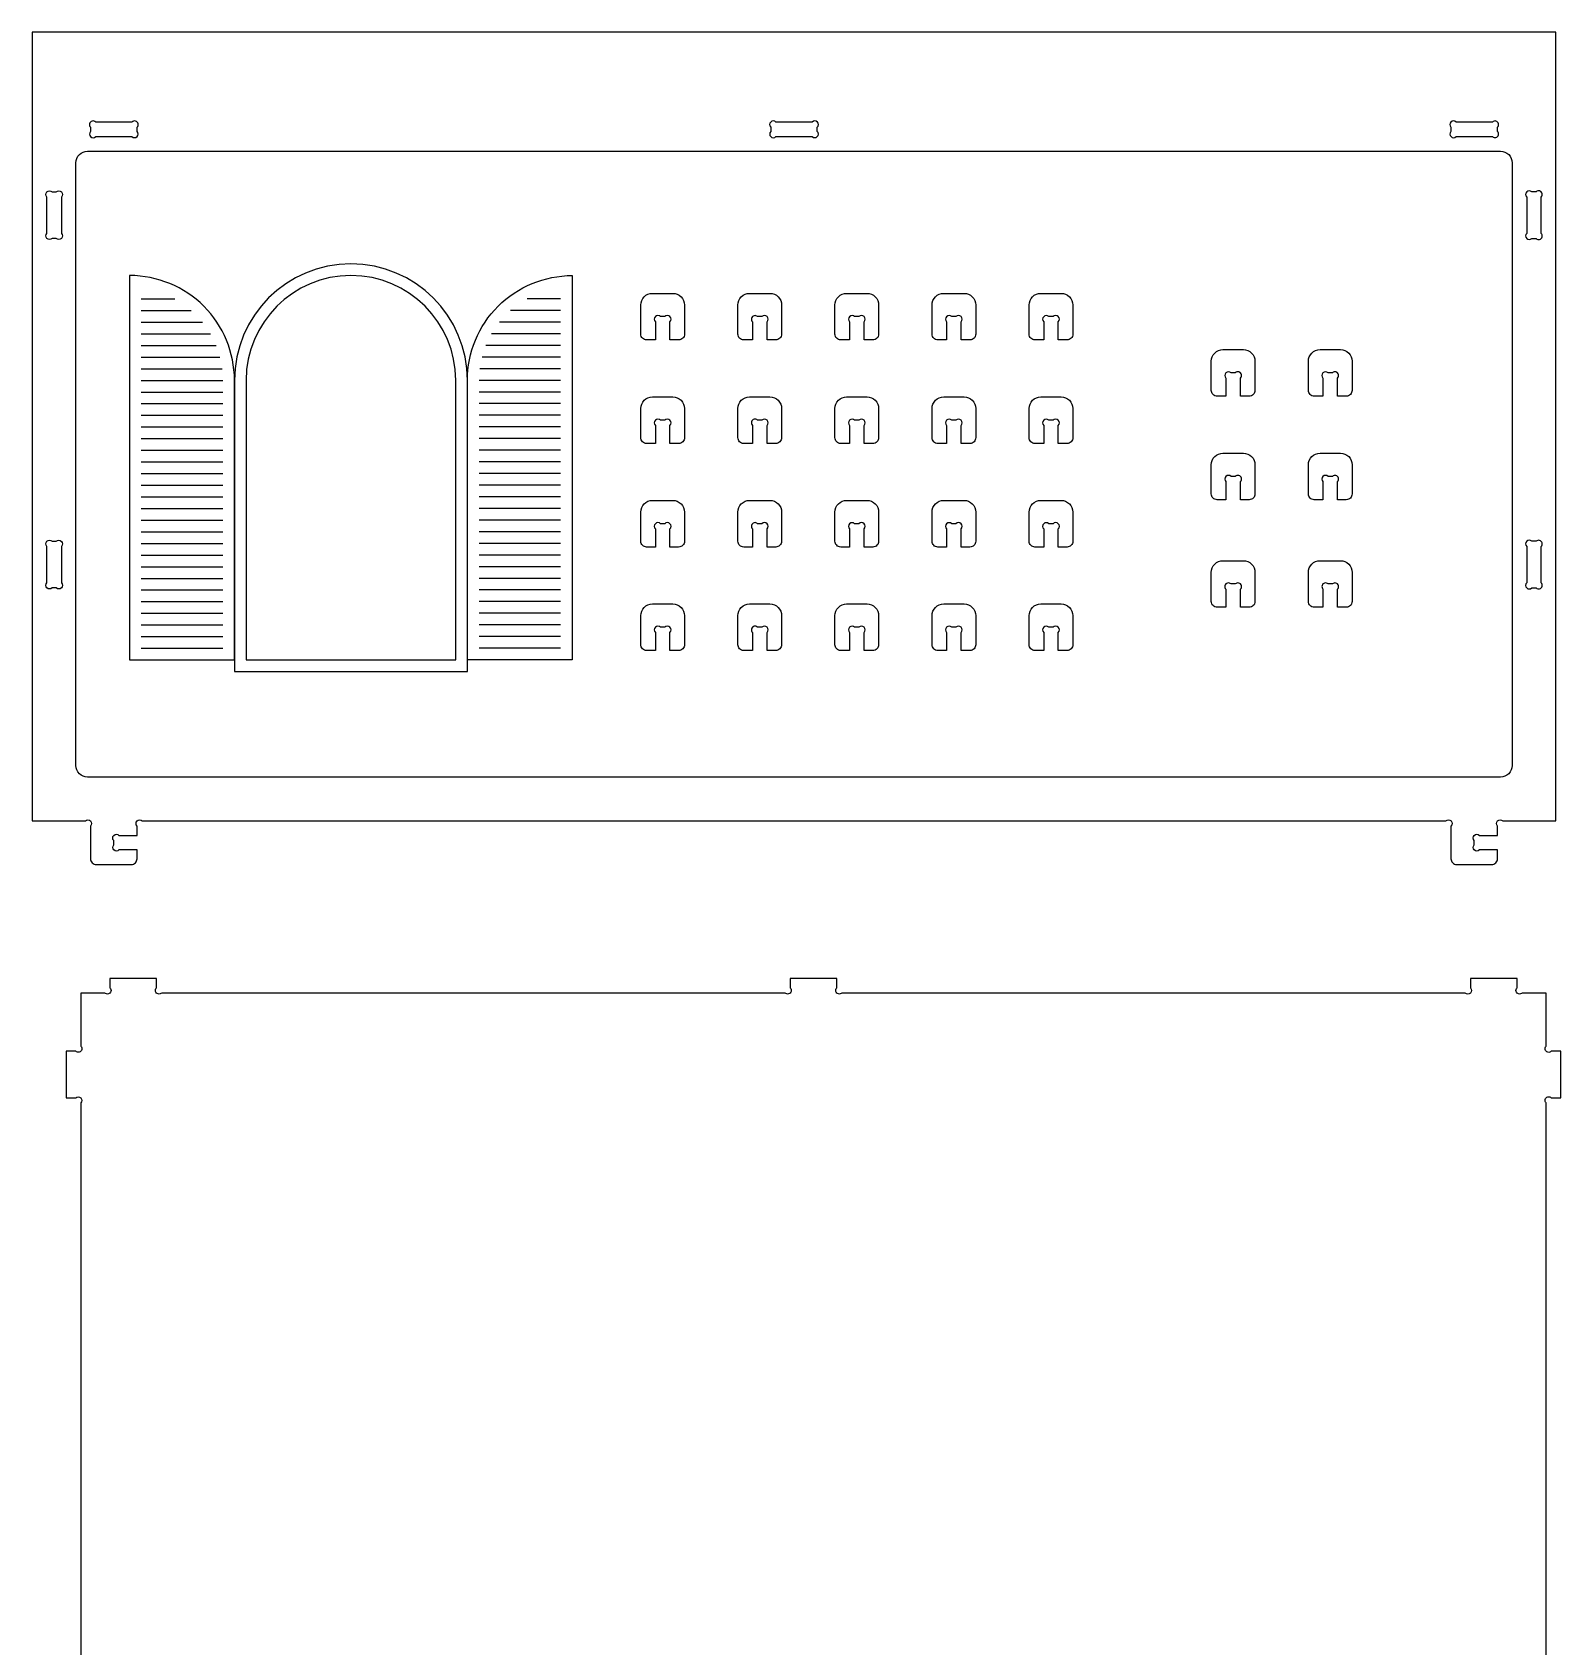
# Model space of a CAD drawing. Extents: x 3744.1 to 3839, y 1424.1 to 1485.3.
# Drawn here: x 3812.6 to 3838.84, y 1456.77 to 1484.49 of the extents above; entities that cross this region are included whole.
import ezdxf

# ---------------------------------------------------------------- set-up
doc = ezdxf.new("R2010")
doc.units = 0
doc.header["$MEASUREMENT"] = 0
doc.layers.add('LAYER1', color=18, linetype='CONTINUOUS')

msp = doc.modelspace()

# ---------------------------------------------------------------- linework, layer by layer
at = {"layer": 'LAYER1'}
for points in [[(3838.755, 1484.491), (3812.595, 1484.491), (3812.595, 1470.95), (3813.507, 1470.95, -1), (3813.595, 1470.861), (3813.595, 1470.3, 0.414214), (3813.695, 1470.2), (3814.295, 1470.2, 0.414214), (3814.395, 1470.3), (3814.395, 1470.45), (3814.084, 1470.45, -1), (3813.995, 1470.538), (3813.995, 1470.611, -1), (3814.084, 1470.7), (3814.395, 1470.7), (3814.395, 1470.861, -1), (3814.484, 1470.95), (3836.867, 1470.95, -1), (3836.955, 1470.861), (3836.955, 1470.3, 0.414214), (3837.055, 1470.2), (3837.655, 1470.2, 0.414214), (3837.755, 1470.3), (3837.755, 1470.45), (3837.444, 1470.45, -1), (3837.355, 1470.538), (3837.355, 1470.611, -1), (3837.444, 1470.7), (3837.755, 1470.7), (3837.755, 1470.861, -1), (3837.844, 1470.95), (3838.755, 1470.95)], [(3813.684, 1482.7), (3814.307, 1482.7, 1), (3814.395, 1482.788), (3814.395, 1482.861, 1), (3814.307, 1482.95), (3813.684, 1482.95, 1), (3813.595, 1482.861), (3813.595, 1482.788, 1)], [(3825.364, 1482.7), (3825.987, 1482.7, 1), (3826.075, 1482.788), (3826.075, 1482.861, 1), (3825.987, 1482.95), (3825.364, 1482.95, 1), (3825.275, 1482.861), (3825.275, 1482.788, 1)], [(3837.044, 1482.7), (3837.667, 1482.7, 1), (3837.755, 1482.788), (3837.755, 1482.861, 1), (3837.667, 1482.95), (3837.044, 1482.95, 1), (3836.955, 1482.861), (3836.955, 1482.788, 1)], [(3838.005, 1482.25), (3838.005, 1471.9, -0.414214), (3837.805, 1471.7), (3813.545, 1471.7, -0.414214), (3813.345, 1471.9), (3813.345, 1482.25, -0.414214), (3813.545, 1482.45), (3837.805, 1482.45, -0.414214)], [(3813.095, 1481.661), (3813.095, 1481.038, -1), (3813.007, 1480.95), (3812.934, 1480.95, -1), (3812.845, 1481.038), (3812.845, 1481.661, -1), (3812.934, 1481.75), (3813.007, 1481.75, -1)], [(3838.255, 1481.661), (3838.255, 1481.038, 1), (3838.344, 1480.95), (3838.417, 1480.95, 1), (3838.505, 1481.038), (3838.505, 1481.661, 1), (3838.417, 1481.75), (3838.344, 1481.75, 1)], [(3816.067, 1478.514), (3816.067, 1473.514), (3820.067, 1473.514), (3820.067, 1478.514, 1)], [(3814.267, 1473.714), (3816.067, 1473.714), (3816.067, 1478.514, 0.414214), (3814.267, 1480.314)], [(3816.267, 1478.514), (3816.267, 1473.714), (3819.867, 1473.714), (3819.867, 1478.514, 1)], [(3821.867, 1473.714), (3820.067, 1473.714), (3820.067, 1478.514, -0.414214), (3821.867, 1480.314)], [(3823.044, 1479.308), (3823.044, 1479.808, -0.414214), (3823.244, 1480.008), (3823.594, 1480.008, -0.414214), (3823.794, 1479.808), (3823.794, 1479.308, -0.414214), (3823.694, 1479.208), (3823.544, 1479.208), (3823.544, 1479.519, 1), (3823.455, 1479.608), (3823.383, 1479.608, 1), (3823.294, 1479.519), (3823.294, 1479.208), (3823.144, 1479.208, -0.414214)], [(3824.711, 1479.308), (3824.711, 1479.808, -0.414214), (3824.911, 1480.008), (3825.261, 1480.008, -0.414214), (3825.461, 1479.808), (3825.461, 1479.308, -0.414214), (3825.361, 1479.208), (3825.211, 1479.208), (3825.211, 1479.519, 1), (3825.122, 1479.608), (3825.05, 1479.608, 1), (3824.961, 1479.519), (3824.961, 1479.208), (3824.811, 1479.208, -0.414214)], [(3826.378, 1479.308), (3826.378, 1479.808, -0.414214), (3826.578, 1480.008), (3826.928, 1480.008, -0.414214), (3827.128, 1479.808), (3827.128, 1479.308, -0.414214), (3827.028, 1479.208), (3826.878, 1479.208), (3826.878, 1479.519, 1), (3826.789, 1479.608), (3826.716, 1479.608, 1), (3826.628, 1479.519), (3826.628, 1479.208), (3826.478, 1479.208, -0.414214)], [(3828.045, 1479.308), (3828.045, 1479.808, -0.414214), (3828.245, 1480.008), (3828.595, 1480.008, -0.414214), (3828.795, 1479.808), (3828.795, 1479.308, -0.414214), (3828.695, 1479.208), (3828.545, 1479.208), (3828.545, 1479.519, 1), (3828.456, 1479.608), (3828.383, 1479.608, 1), (3828.295, 1479.519), (3828.295, 1479.208), (3828.145, 1479.208, -0.414214)], [(3829.712, 1479.308), (3829.712, 1479.808, -0.414214), (3829.912, 1480.008), (3830.262, 1480.008, -0.414214), (3830.462, 1479.808), (3830.462, 1479.308, -0.414214), (3830.362, 1479.208), (3830.212, 1479.208), (3830.212, 1479.519, 1), (3830.123, 1479.608), (3830.05, 1479.608, 1), (3829.962, 1479.519), (3829.962, 1479.208), (3829.812, 1479.208, -0.414214)], [(3832.84, 1478.342), (3832.84, 1478.842, -0.414214), (3833.04, 1479.042), (3833.39, 1479.042, -0.414214), (3833.59, 1478.842), (3833.59, 1478.342, -0.414214), (3833.49, 1478.242), (3833.34, 1478.242), (3833.34, 1478.553, 1), (3833.252, 1478.642), (3833.179, 1478.642, 1), (3833.09, 1478.553), (3833.09, 1478.242), (3832.94, 1478.242, -0.414214)], [(3834.507, 1478.342), (3834.507, 1478.842, -0.414214), (3834.707, 1479.042), (3835.057, 1479.042, -0.414214), (3835.257, 1478.842), (3835.257, 1478.342, -0.414214), (3835.157, 1478.242), (3835.007, 1478.242), (3835.007, 1478.553, 1), (3834.919, 1478.642), (3834.846, 1478.642, 1), (3834.757, 1478.553), (3834.757, 1478.242), (3834.607, 1478.242, -0.414214)], [(3823.044, 1477.53), (3823.044, 1478.03, -0.414214), (3823.244, 1478.23), (3823.594, 1478.23, -0.414214), (3823.794, 1478.03), (3823.794, 1477.53, -0.414214), (3823.694, 1477.43), (3823.544, 1477.43), (3823.544, 1477.741, 1), (3823.455, 1477.83), (3823.383, 1477.83, 1), (3823.294, 1477.741), (3823.294, 1477.43), (3823.144, 1477.43, -0.414214)], [(3824.711, 1477.53), (3824.711, 1478.03, -0.414214), (3824.911, 1478.23), (3825.261, 1478.23, -0.414214), (3825.461, 1478.03), (3825.461, 1477.53, -0.414214), (3825.361, 1477.43), (3825.211, 1477.43), (3825.211, 1477.741, 1), (3825.122, 1477.83), (3825.05, 1477.83, 1), (3824.961, 1477.741), (3824.961, 1477.43), (3824.811, 1477.43, -0.414214)], [(3826.378, 1477.53), (3826.378, 1478.03, -0.414214), (3826.578, 1478.23), (3826.928, 1478.23, -0.414214), (3827.128, 1478.03), (3827.128, 1477.53, -0.414214), (3827.028, 1477.43), (3826.878, 1477.43), (3826.878, 1477.741, 1), (3826.789, 1477.83), (3826.716, 1477.83, 1), (3826.628, 1477.741), (3826.628, 1477.43), (3826.478, 1477.43, -0.414214)], [(3828.045, 1477.53), (3828.045, 1478.03, -0.414214), (3828.245, 1478.23), (3828.595, 1478.23, -0.414214), (3828.795, 1478.03), (3828.795, 1477.53, -0.414214), (3828.695, 1477.43), (3828.545, 1477.43), (3828.545, 1477.741, 1), (3828.456, 1477.83), (3828.383, 1477.83, 1), (3828.295, 1477.741), (3828.295, 1477.43), (3828.145, 1477.43, -0.414214)], [(3829.712, 1477.53), (3829.712, 1478.03, -0.414214), (3829.912, 1478.23), (3830.262, 1478.23, -0.414214), (3830.462, 1478.03), (3830.462, 1477.53, -0.414214), (3830.362, 1477.43), (3830.212, 1477.43), (3830.212, 1477.741, 1), (3830.123, 1477.83), (3830.05, 1477.83, 1), (3829.962, 1477.741), (3829.962, 1477.43), (3829.812, 1477.43, -0.414214)], [(3832.84, 1476.564), (3832.84, 1477.064, -0.414214), (3833.04, 1477.264), (3833.39, 1477.264, -0.414214), (3833.59, 1477.064), (3833.59, 1476.564, -0.414214), (3833.49, 1476.464), (3833.34, 1476.464), (3833.34, 1476.775, 1), (3833.252, 1476.864), (3833.179, 1476.864, 1), (3833.09, 1476.775), (3833.09, 1476.464), (3832.94, 1476.464, -0.414214)], [(3834.507, 1476.564), (3834.507, 1477.064, -0.414214), (3834.707, 1477.264), (3835.057, 1477.264, -0.414214), (3835.257, 1477.064), (3835.257, 1476.564, -0.414214), (3835.157, 1476.464), (3835.007, 1476.464), (3835.007, 1476.775, 1), (3834.919, 1476.864), (3834.846, 1476.864, 1), (3834.757, 1476.775), (3834.757, 1476.464), (3834.607, 1476.464, -0.414214)], [(3823.044, 1475.752), (3823.044, 1476.252, -0.414214), (3823.244, 1476.452), (3823.594, 1476.452, -0.414214), (3823.794, 1476.252), (3823.794, 1475.752, -0.414214), (3823.694, 1475.652), (3823.544, 1475.652), (3823.544, 1475.963, 1), (3823.455, 1476.052), (3823.383, 1476.052, 1), (3823.294, 1475.963), (3823.294, 1475.652), (3823.144, 1475.652, -0.414214)], [(3824.711, 1475.752), (3824.711, 1476.252, -0.414214), (3824.911, 1476.452), (3825.261, 1476.452, -0.414214), (3825.461, 1476.252), (3825.461, 1475.752, -0.414214), (3825.361, 1475.652), (3825.211, 1475.652), (3825.211, 1475.963, 1), (3825.122, 1476.052), (3825.05, 1476.052, 1), (3824.961, 1475.963), (3824.961, 1475.652), (3824.811, 1475.652, -0.414214)], [(3826.378, 1475.752), (3826.378, 1476.252, -0.414214), (3826.578, 1476.452), (3826.928, 1476.452, -0.414214), (3827.128, 1476.252), (3827.128, 1475.752, -0.414214), (3827.028, 1475.652), (3826.878, 1475.652), (3826.878, 1475.963, 1), (3826.789, 1476.052), (3826.716, 1476.052, 1), (3826.628, 1475.963), (3826.628, 1475.652), (3826.478, 1475.652, -0.414214)], [(3828.045, 1475.752), (3828.045, 1476.252, -0.414214), (3828.245, 1476.452), (3828.595, 1476.452, -0.414214), (3828.795, 1476.252), (3828.795, 1475.752, -0.414214), (3828.695, 1475.652), (3828.545, 1475.652), (3828.545, 1475.963, 1), (3828.456, 1476.052), (3828.383, 1476.052, 1), (3828.295, 1475.963), (3828.295, 1475.652), (3828.145, 1475.652, -0.414214)], [(3829.712, 1475.752), (3829.712, 1476.252, -0.414214), (3829.912, 1476.452), (3830.262, 1476.452, -0.414214), (3830.462, 1476.252), (3830.462, 1475.752, -0.414214), (3830.362, 1475.652), (3830.212, 1475.652), (3830.212, 1475.963, 1), (3830.123, 1476.052), (3830.05, 1476.052, 1), (3829.962, 1475.963), (3829.962, 1475.652), (3829.812, 1475.652, -0.414214)], [(3813.095, 1475.661), (3813.095, 1475.038, -1), (3813.007, 1474.95), (3812.934, 1474.95, -1), (3812.845, 1475.038), (3812.845, 1475.661, -1), (3812.934, 1475.75), (3813.007, 1475.75, -1)], [(3838.255, 1475.661), (3838.255, 1475.038, 1), (3838.344, 1474.95), (3838.417, 1474.95, 1), (3838.505, 1475.038), (3838.505, 1475.661, 1), (3838.417, 1475.75), (3838.344, 1475.75, 1)], [(3832.84, 1474.717), (3832.84, 1475.217, -0.414214), (3833.04, 1475.417), (3833.39, 1475.417, -0.414214), (3833.59, 1475.217), (3833.59, 1474.717, -0.414214), (3833.49, 1474.617), (3833.34, 1474.617), (3833.34, 1474.929, 1), (3833.252, 1475.017), (3833.179, 1475.017, 1), (3833.09, 1474.929), (3833.09, 1474.617), (3832.94, 1474.617, -0.414214)], [(3834.507, 1474.717), (3834.507, 1475.217, -0.414214), (3834.707, 1475.417), (3835.057, 1475.417, -0.414214), (3835.257, 1475.217), (3835.257, 1474.717, -0.414214), (3835.157, 1474.617), (3835.007, 1474.617), (3835.007, 1474.929, 1), (3834.919, 1475.017), (3834.846, 1475.017, 1), (3834.757, 1474.929), (3834.757, 1474.617), (3834.607, 1474.617, -0.414214)], [(3823.044, 1473.974), (3823.044, 1474.474, -0.414214), (3823.244, 1474.674), (3823.594, 1474.674, -0.414214), (3823.794, 1474.474), (3823.794, 1473.974, -0.414214), (3823.694, 1473.874), (3823.544, 1473.874), (3823.544, 1474.185, 1), (3823.455, 1474.274), (3823.383, 1474.274, 1), (3823.294, 1474.185), (3823.294, 1473.874), (3823.144, 1473.874, -0.414214)], [(3824.711, 1473.974), (3824.711, 1474.474, -0.414214), (3824.911, 1474.674), (3825.261, 1474.674, -0.414214), (3825.461, 1474.474), (3825.461, 1473.974, -0.414214), (3825.361, 1473.874), (3825.211, 1473.874), (3825.211, 1474.185, 1), (3825.122, 1474.274), (3825.05, 1474.274, 1), (3824.961, 1474.185), (3824.961, 1473.874), (3824.811, 1473.874, -0.414214)], [(3826.378, 1473.974), (3826.378, 1474.474, -0.414214), (3826.578, 1474.674), (3826.928, 1474.674, -0.414214), (3827.128, 1474.474), (3827.128, 1473.974, -0.414214), (3827.028, 1473.874), (3826.878, 1473.874), (3826.878, 1474.185, 1), (3826.789, 1474.274), (3826.716, 1474.274, 1), (3826.628, 1474.185), (3826.628, 1473.874), (3826.478, 1473.874, -0.414214)], [(3828.045, 1473.974), (3828.045, 1474.474, -0.414214), (3828.245, 1474.674), (3828.595, 1474.674, -0.414214), (3828.795, 1474.474), (3828.795, 1473.974, -0.414214), (3828.695, 1473.874), (3828.545, 1473.874), (3828.545, 1474.185, 1), (3828.456, 1474.274), (3828.383, 1474.274, 1), (3828.295, 1474.185), (3828.295, 1473.874), (3828.145, 1473.874, -0.414214)], [(3829.712, 1473.974), (3829.712, 1474.474, -0.414214), (3829.912, 1474.674), (3830.262, 1474.674, -0.414214), (3830.462, 1474.474), (3830.462, 1473.974, -0.414214), (3830.362, 1473.874), (3830.212, 1473.874), (3830.212, 1474.185, 1), (3830.123, 1474.274), (3830.05, 1474.274, 1), (3829.962, 1474.185), (3829.962, 1473.874), (3829.812, 1473.874, -0.414214)]]:
    msp.add_lwpolyline(points, format="xyb", close=True, dxfattribs=at)
for points in [[(3814.467, 1479.914), (3815.042, 1479.914)], [(3821.667, 1479.914), (3821.092, 1479.914)], [(3814.467, 1479.714), (3815.325, 1479.714)], [(3821.667, 1479.714), (3820.809, 1479.714)], [(3814.467, 1479.514), (3815.516, 1479.514)], [(3814.467, 1479.314), (3815.653, 1479.314)], [(3821.667, 1479.314), (3820.481, 1479.314)], [(3821.667, 1479.514), (3820.618, 1479.514)], [(3814.467, 1479.114), (3815.75, 1479.114)], [(3821.667, 1479.114), (3820.384, 1479.114)], [(3814.467, 1478.914), (3815.816, 1478.914)], [(3821.667, 1478.914), (3820.318, 1478.914)], [(3814.467, 1478.714), (3815.854, 1478.714)], [(3814.467, 1478.514), (3815.867, 1478.514)], [(3821.667, 1478.514), (3820.267, 1478.514)], [(3821.667, 1478.714), (3820.28, 1478.714)], [(3814.467, 1478.314), (3815.867, 1478.314)], [(3821.667, 1478.314), (3820.267, 1478.314)], [(3814.467, 1478.114), (3815.867, 1478.114)], [(3814.467, 1477.914), (3815.867, 1477.914)], [(3821.667, 1478.114), (3820.267, 1478.114)], [(3821.667, 1477.914), (3820.267, 1477.914)], [(3814.467, 1477.714), (3815.867, 1477.714)], [(3821.667, 1477.714), (3820.267, 1477.714)], [(3814.467, 1477.514), (3815.867, 1477.514)], [(3821.667, 1477.514), (3820.267, 1477.514)], [(3814.467, 1477.314), (3815.867, 1477.314)], [(3814.467, 1477.114), (3815.867, 1477.114)], [(3821.667, 1477.314), (3820.267, 1477.314)], [(3821.667, 1477.114), (3820.267, 1477.114)], [(3814.467, 1476.914), (3815.867, 1476.914)], [(3821.667, 1476.914), (3820.267, 1476.914)], [(3814.467, 1476.714), (3815.867, 1476.714)], [(3821.667, 1476.714), (3820.267, 1476.714)], [(3814.467, 1476.514), (3815.867, 1476.514)], [(3814.467, 1476.314), (3815.867, 1476.314)], [(3821.667, 1476.514), (3820.267, 1476.514)], [(3821.667, 1476.314), (3820.267, 1476.314)], [(3814.467, 1476.114), (3815.867, 1476.114)], [(3821.667, 1476.114), (3820.267, 1476.114)], [(3814.467, 1475.914), (3815.867, 1475.914)], [(3814.467, 1475.714), (3815.867, 1475.714)], [(3821.667, 1475.914), (3820.267, 1475.914)], [(3821.667, 1475.714), (3820.267, 1475.714)], [(3814.467, 1475.514), (3815.867, 1475.514)], [(3821.667, 1475.514), (3820.267, 1475.514)], [(3814.467, 1475.314), (3815.867, 1475.314)], [(3821.667, 1475.314), (3820.267, 1475.314)], [(3814.467, 1475.114), (3815.867, 1475.114)], [(3814.467, 1474.914), (3815.867, 1474.914)], [(3821.667, 1475.114), (3820.267, 1475.114)], [(3821.667, 1474.914), (3820.267, 1474.914)], [(3814.467, 1474.714), (3815.867, 1474.714)], [(3821.667, 1474.714), (3820.267, 1474.714)], [(3814.467, 1474.514), (3815.867, 1474.514)], [(3814.467, 1474.314), (3815.867, 1474.314)], [(3821.667, 1474.514), (3820.267, 1474.514)], [(3821.667, 1474.314), (3820.267, 1474.314)], [(3814.467, 1474.114), (3815.867, 1474.114)], [(3821.667, 1474.114), (3820.267, 1474.114)], [(3814.467, 1473.914), (3815.867, 1473.914)], [(3821.667, 1473.914), (3820.267, 1473.914)]]:
    msp.add_lwpolyline(points, dxfattribs=at)
msp.add_lwpolyline([(3838.589, 1453.882), (3838.589, 1466.105, -1), (3838.678, 1466.193), (3838.839, 1466.193), (3838.839, 1466.993), (3838.678, 1466.993, -1), (3838.589, 1467.082), (3838.589, 1467.993), (3838.178, 1467.993, -1), (3838.089, 1468.082), (3838.089, 1468.243), (3837.289, 1468.243), (3837.289, 1468.082, -1), (3837.201, 1467.993), (3826.498, 1467.993, -1), (3826.409, 1468.082), (3826.409, 1468.243), (3825.609, 1468.243), (3825.609, 1468.082, -1), (3825.521, 1467.993), (3814.818, 1467.993, -1), (3814.729, 1468.082), (3814.729, 1468.243), (3813.929, 1468.243), (3813.929, 1468.082, -1), (3813.841, 1467.993), (3813.429, 1467.993), (3813.429, 1467.082, -1), (3813.341, 1466.993), (3813.179, 1466.993), (3813.179, 1466.193), (3813.341, 1466.193, -1), (3813.429, 1466.105), (3813.429, 1453.882, -1)], format="xyb", dxfattribs=at)

doc.saveas('drawing.dxf')
